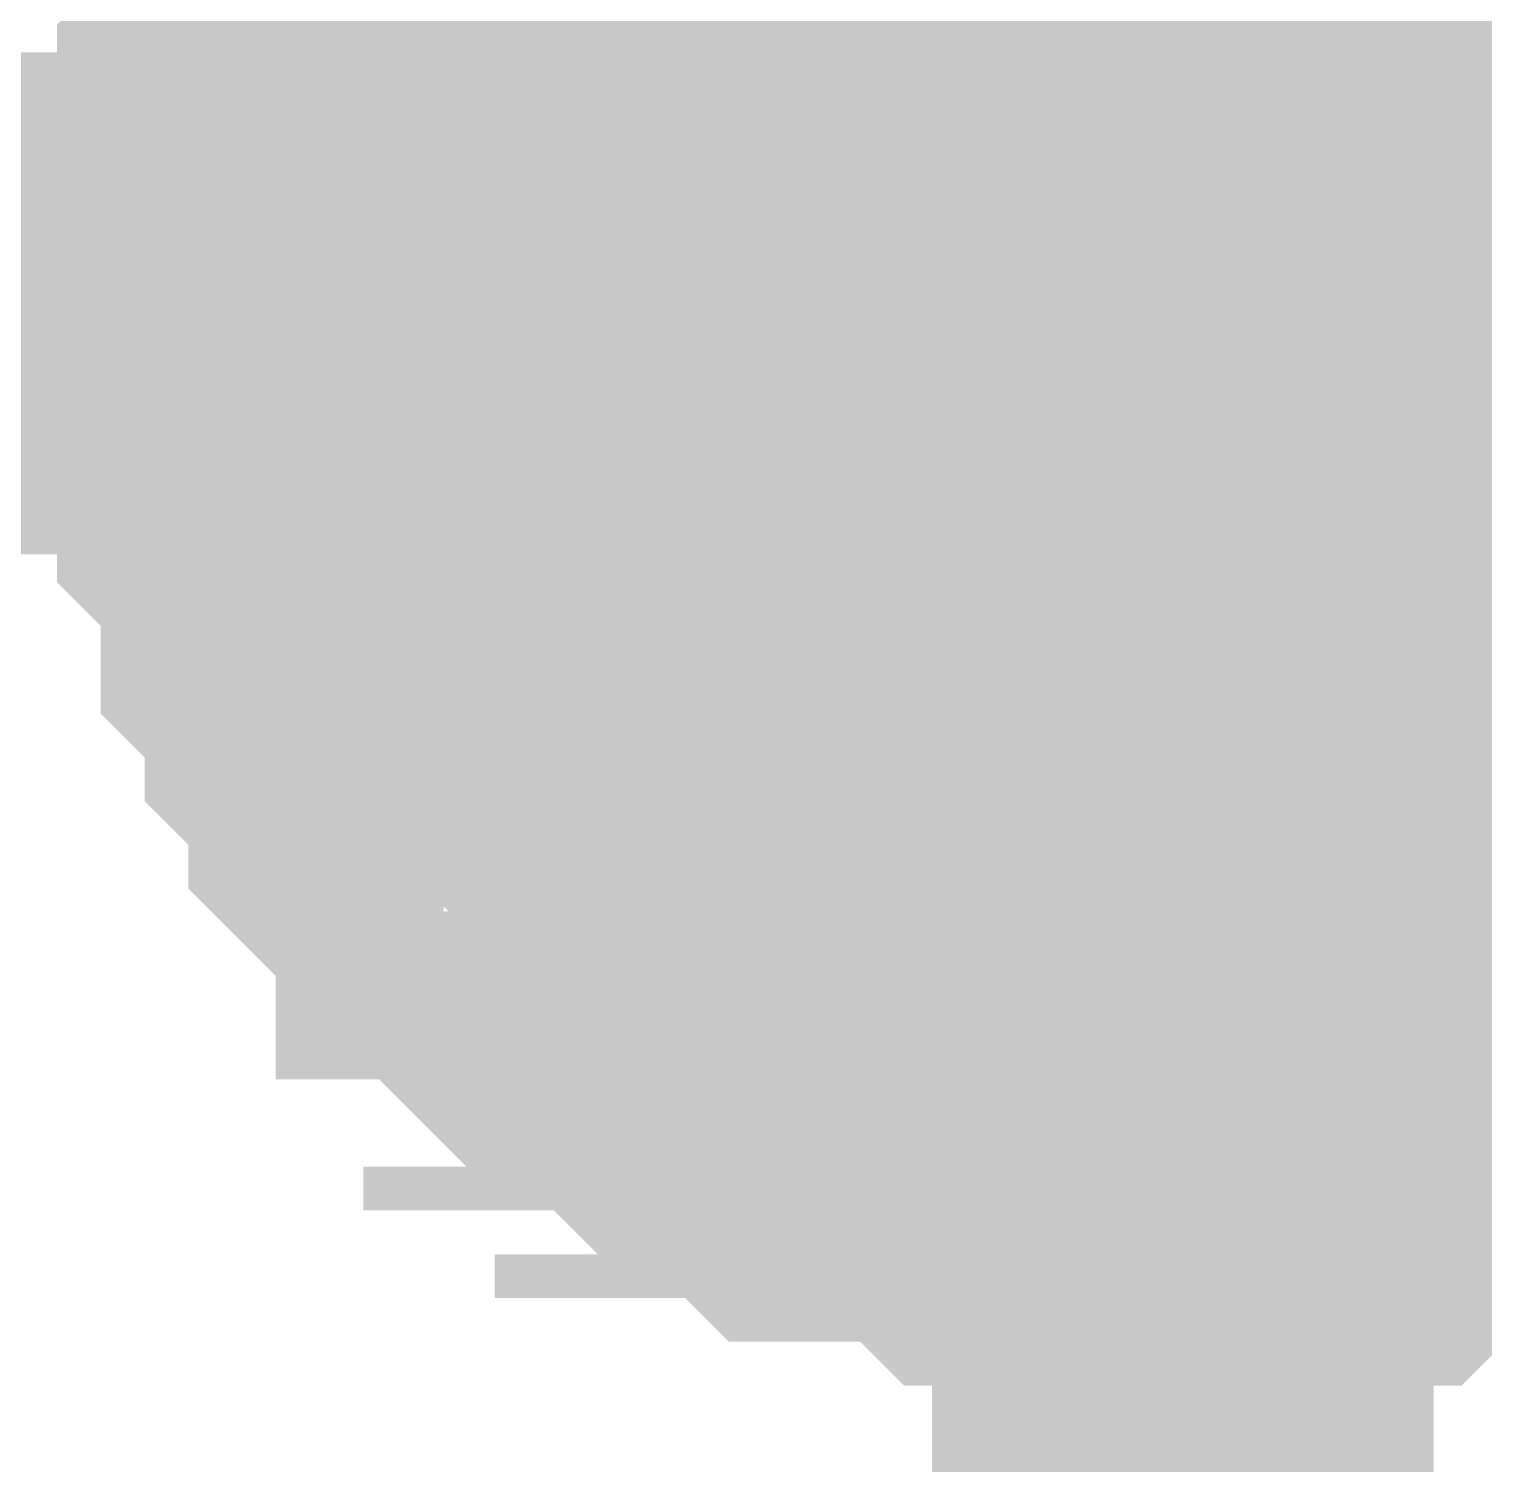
# Model space of a CAD drawing. Header units: inches. Extents: x 0 to 841, y 0 to 594.
# Drawn here: x 599.331 to 600.2, y 194.293 to 195.15 of the extents above; entities that cross this region are included whole.
import ezdxf

# ---------------------------------------------------------------- set-up
doc = ezdxf.new("R2010")
doc.units = ezdxf.units.IN
doc.layers.add('Sheet', color=255, linetype='Continuous')

msp = doc.modelspace()

# ---------------------------------------------------------------- linework, layer by layer
at = {"layer": 'Sheet'}
for points in [[(600.01995, 199.08877, 0.29972, 0.29972, 0), (600.01995, 194.98628, 0.29972, 0.29972, 0)], [(599.49733, 194.98628, 0.29972, 0.29972, 0), (599.49733, 195.01241, 0.29972, 0.29972, 0), (599.49733, 195.03854, 0.29972, 0.29972, 0), (599.49733, 195.06467, 0.29972, 0.29972, 0), (599.49733, 195.0908, 0.29972, 0.29972, 0), (599.52346, 195.11693, 0.29972, 0.29972, 0), (599.52346, 195.14306, 0.29972, 0.29972, 0), (599.52346, 195.16919, 0.29972, 0.29972, 0), (599.54959, 195.19532, 0.29972, 0.29972, 0), (599.54959, 195.22145, 0.29972, 0.29972, 0), (599.54959, 195.24758, 0.29972, 0.29972, 0), (599.57572, 195.24758, 0.29972, 0.29972, 0), (599.57572, 195.27371, 0.29972, 0.29972, 0), (599.60185, 195.29984, 0.29972, 0.29972, 0), (599.62798, 195.32597, 0.29972, 0.29972, 0)], [(599.49733, 194.98628, 0.29972, 0.29972, 0), (599.49733, 195.01241, 0.29972, 0.29972, 0), (599.49733, 195.03854, 0.29972, 0.29972, 0), (599.49733, 195.06467, 0.29972, 0.29972, 0), (599.49733, 195.0908, 0.29972, 0.29972, 0), (599.52346, 195.11693, 0.29972, 0.29972, 0), (599.52346, 195.14306, 0.29972, 0.29972, 0), (599.52346, 195.16919, 0.29972, 0.29972, 0), (599.54959, 195.19532, 0.29972, 0.29972, 0), (599.54959, 195.22145, 0.29972, 0.29972, 0), (599.54959, 195.24758, 0.29972, 0.29972, 0), (599.57572, 195.24758, 0.29972, 0.29972, 0), (599.57572, 195.27371, 0.29972, 0.29972, 0), (599.60185, 195.29984, 0.29972, 0.29972, 0), (599.62798, 195.32597, 0.29972, 0.29972, 0)], [(599.49733, 194.98628, 0.29972, 0.29972, 0), (599.49733, 195.01241, 0.29972, 0.29972, 0), (599.49733, 195.03854, 0.29972, 0.29972, 0), (599.49733, 195.06467, 0.29972, 0.29972, 0), (599.49733, 195.0908, 0.29972, 0.29972, 0), (599.52346, 195.11693, 0.29972, 0.29972, 0), (599.52346, 195.14306, 0.29972, 0.29972, 0), (599.52346, 195.16919, 0.29972, 0.29972, 0), (599.54959, 195.19532, 0.29972, 0.29972, 0), (599.54959, 195.22145, 0.29972, 0.29972, 0), (599.54959, 195.24758, 0.29972, 0.29972, 0), (599.57572, 195.24758, 0.29972, 0.29972, 0), (599.57572, 195.27371, 0.29972, 0.29972, 0), (599.60185, 195.29984, 0.29972, 0.29972, 0), (599.62798, 195.32597, 0.29972, 0.29972, 0)], [(599.49733, 194.98628, 0.29972, 0.29972, 0), (599.49733, 195.01241, 0.29972, 0.29972, 0), (599.49733, 195.03854, 0.29972, 0.29972, 0), (599.49733, 195.06467, 0.29972, 0.29972, 0), (599.49733, 195.0908, 0.29972, 0.29972, 0), (599.52346, 195.11693, 0.29972, 0.29972, 0), (599.52346, 195.14306, 0.29972, 0.29972, 0), (599.52346, 195.16919, 0.29972, 0.29972, 0), (599.54959, 195.19532, 0.29972, 0.29972, 0), (599.54959, 195.22145, 0.29972, 0.29972, 0), (599.54959, 195.24758, 0.29972, 0.29972, 0), (599.57572, 195.24758, 0.29972, 0.29972, 0), (599.57572, 195.27371, 0.29972, 0.29972, 0), (599.60185, 195.29984, 0.29972, 0.29972, 0), (599.62798, 195.32597, 0.29972, 0.29972, 0)], [(599.49733, 194.98628, 0.29972, 0.29972, 0), (599.49733, 195.01241, 0.29972, 0.29972, 0), (599.49733, 195.03854, 0.29972, 0.29972, 0), (599.49733, 195.06467, 0.29972, 0.29972, 0), (599.49733, 195.0908, 0.29972, 0.29972, 0), (599.52346, 195.11693, 0.29972, 0.29972, 0), (599.52346, 195.14306, 0.29972, 0.29972, 0), (599.52346, 195.16919, 0.29972, 0.29972, 0), (599.54959, 195.19532, 0.29972, 0.29972, 0), (599.54959, 195.22145, 0.29972, 0.29972, 0), (599.54959, 195.24758, 0.29972, 0.29972, 0), (599.57572, 195.24758, 0.29972, 0.29972, 0), (599.57572, 195.27371, 0.29972, 0.29972, 0), (599.60185, 195.29984, 0.29972, 0.29972, 0), (599.62798, 195.32597, 0.29972, 0.29972, 0)], [(599.49733, 194.98628, 0.29972, 0.29972, 0), (599.49733, 195.01241, 0.29972, 0.29972, 0), (599.49733, 195.03854, 0.29972, 0.29972, 0), (599.49733, 195.06467, 0.29972, 0.29972, 0), (599.49733, 195.0908, 0.29972, 0.29972, 0), (599.52346, 195.11693, 0.29972, 0.29972, 0), (599.52346, 195.14306, 0.29972, 0.29972, 0), (599.52346, 195.16919, 0.29972, 0.29972, 0), (599.54959, 195.19532, 0.29972, 0.29972, 0), (599.54959, 195.22145, 0.29972, 0.29972, 0), (599.54959, 195.24758, 0.29972, 0.29972, 0), (599.57572, 195.24758, 0.29972, 0.29972, 0), (599.57572, 195.27371, 0.29972, 0.29972, 0), (599.60185, 195.29984, 0.29972, 0.29972, 0), (599.62798, 195.32597, 0.29972, 0.29972, 0)], [(599.49733, 194.98628, 0.29972, 0.29972, 0), (599.49733, 195.01241, 0.29972, 0.29972, 0), (599.49733, 195.03854, 0.29972, 0.29972, 0), (599.49733, 195.06467, 0.29972, 0.29972, 0), (599.49733, 195.0908, 0.29972, 0.29972, 0), (599.52346, 195.11693, 0.29972, 0.29972, 0), (599.52346, 195.14306, 0.29972, 0.29972, 0), (599.52346, 195.16919, 0.29972, 0.29972, 0), (599.54959, 195.19532, 0.29972, 0.29972, 0), (599.54959, 195.22145, 0.29972, 0.29972, 0), (599.54959, 195.24758, 0.29972, 0.29972, 0), (599.57572, 195.24758, 0.29972, 0.29972, 0), (599.57572, 195.27371, 0.29972, 0.29972, 0), (599.60185, 195.29984, 0.29972, 0.29972, 0), (599.62798, 195.32597, 0.29972, 0.29972, 0)], [(599.49733, 194.98628, 0.09906, 0.09906, 0), (599.49733, 195.01241, 0.09906, 0.09906, 0), (599.49733, 195.03854, 0.09906, 0.09906, 0), (599.49733, 195.06467, 0.09906, 0.09906, 0), (599.49733, 195.0908, 0.09906, 0.09906, 0), (599.52346, 195.11693, 0.09906, 0.09906, 0), (599.52346, 195.14306, 0.09906, 0.09906, 0), (599.52346, 195.16919, 0.09906, 0.09906, 0), (599.54959, 195.19532, 0.09906, 0.09906, 0), (599.54959, 195.22145, 0.09906, 0.09906, 0)], [(599.49733, 194.98628, 0.09906, 0.09906, 0), (599.49733, 195.01241, 0.09906, 0.09906, 0), (599.49733, 195.03854, 0.09906, 0.09906, 0), (599.49733, 195.06467, 0.09906, 0.09906, 0), (599.49733, 195.0908, 0.09906, 0.09906, 0), (599.52346, 195.11693, 0.09906, 0.09906, 0), (599.52346, 195.14306, 0.09906, 0.09906, 0), (599.52346, 195.16919, 0.09906, 0.09906, 0), (599.54959, 195.19532, 0.09906, 0.09906, 0), (599.54959, 195.22145, 0.09906, 0.09906, 0)], [(599.49733, 194.98628, 0.09906, 0.09906, 0), (599.49733, 195.01241, 0.09906, 0.09906, 0), (599.49733, 195.03854, 0.09906, 0.09906, 0), (599.49733, 195.06467, 0.09906, 0.09906, 0), (599.49733, 195.0908, 0.09906, 0.09906, 0), (599.52346, 195.11693, 0.09906, 0.09906, 0), (599.52346, 195.14306, 0.09906, 0.09906, 0), (599.52346, 195.16919, 0.09906, 0.09906, 0), (599.54959, 195.19532, 0.09906, 0.09906, 0), (599.54959, 195.22145, 0.09906, 0.09906, 0)], [(599.49733, 194.98628, 0.09906, 0.09906, 0), (599.49733, 195.01241, 0.09906, 0.09906, 0), (599.49733, 195.03854, 0.09906, 0.09906, 0), (599.49733, 195.06467, 0.09906, 0.09906, 0), (599.49733, 195.0908, 0.09906, 0.09906, 0), (599.52346, 195.11693, 0.09906, 0.09906, 0), (599.52346, 195.14306, 0.09906, 0.09906, 0), (599.52346, 195.16919, 0.09906, 0.09906, 0), (599.54959, 195.19532, 0.09906, 0.09906, 0), (599.54959, 195.22145, 0.09906, 0.09906, 0)], [(599.49733, 194.98628, 0.09906, 0.09906, 0), (599.49733, 195.01241, 0.09906, 0.09906, 0), (599.49733, 195.03854, 0.09906, 0.09906, 0), (599.49733, 195.06467, 0.09906, 0.09906, 0), (599.49733, 195.0908, 0.09906, 0.09906, 0), (599.52346, 195.11693, 0.09906, 0.09906, 0), (599.52346, 195.14306, 0.09906, 0.09906, 0), (599.52346, 195.16919, 0.09906, 0.09906, 0), (599.54959, 195.19532, 0.09906, 0.09906, 0), (599.54959, 195.22145, 0.09906, 0.09906, 0)], [(599.49733, 194.98628, 0.09906, 0.09906, 0), (599.49733, 195.01241, 0.09906, 0.09906, 0), (599.49733, 195.03854, 0.09906, 0.09906, 0), (599.49733, 195.06467, 0.09906, 0.09906, 0), (599.49733, 195.0908, 0.09906, 0.09906, 0), (599.52346, 195.11693, 0.09906, 0.09906, 0), (599.52346, 195.14306, 0.09906, 0.09906, 0), (599.52346, 195.16919, 0.09906, 0.09906, 0), (599.54959, 195.19532, 0.09906, 0.09906, 0), (599.54959, 195.22145, 0.09906, 0.09906, 0)], [(599.49733, 194.98628, 0.09906, 0.09906, 0), (599.49733, 195.01241, 0.09906, 0.09906, 0), (599.49733, 195.03854, 0.09906, 0.09906, 0), (599.49733, 195.06467, 0.09906, 0.09906, 0), (599.49733, 195.0908, 0.09906, 0.09906, 0), (599.52346, 195.11693, 0.09906, 0.09906, 0), (599.52346, 195.14306, 0.09906, 0.09906, 0), (599.52346, 195.16919, 0.09906, 0.09906, 0), (599.54959, 195.19532, 0.09906, 0.09906, 0), (599.54959, 195.22145, 0.09906, 0.09906, 0)], [(600.01995, 194.98628, 0.29972, 0.29972, 0), (592.52035, 194.98628, 0.29972, 0.29972, 0)], [(600.01995, 194.48979, 0.29972, 0.29972, 0), (599.99382, 194.48979, 0.29972, 0.29972, 0), (599.96769, 194.48979, 0.29972, 0.29972, 0), (599.94155, 194.48979, 0.29972, 0.29972, 0), (599.91542, 194.48979, 0.29972, 0.29972, 0), (599.88929, 194.51592, 0.29972, 0.29972, 0), (599.86316, 194.51592, 0.29972, 0.29972, 0), (599.83703, 194.51592, 0.29972, 0.29972, 0), (599.8109, 194.51592, 0.29972, 0.29972, 0), (599.78477, 194.54206, 0.29972, 0.29972, 0), (599.75864, 194.54206, 0.29972, 0.29972, 0), (599.75864, 194.56819, 0.29972, 0.29972, 0), (599.73251, 194.56819, 0.29972, 0.29972, 0), (599.70638, 194.59432, 0.29972, 0.29972, 0), (599.68024, 194.59432, 0.29972, 0.29972, 0), (599.68024, 194.62045, 0.29972, 0.29972, 0), (599.65411, 194.62045, 0.29972, 0.29972, 0), (599.62798, 194.64658, 0.29972, 0.29972, 0), (599.62798, 194.67271, 0.29972, 0.29972, 0), (599.60185, 194.67271, 0.29972, 0.29972, 0), (599.57572, 194.69884, 0.29972, 0.29972, 0), (599.57572, 194.72497, 0.29972, 0.29972, 0), (599.54959, 194.7511, 0.29972, 0.29972, 0), (599.54959, 194.77723, 0.29972, 0.29972, 0), (599.54959, 194.77723, 0.29972, 0.29972, 0), (599.52346, 194.80336, 0.29972, 0.29972, 0), (599.52346, 194.82949, 0.29972, 0.29972, 0), (599.52346, 194.85562, 0.29972, 0.29972, 0), (599.49733, 194.88175, 0.29972, 0.29972, 0), (599.49733, 194.90788, 0.29972, 0.29972, 0), (599.49733, 194.93401, 0.29972, 0.29972, 0), (599.49733, 194.96014, 0.29972, 0.29972, 0), (599.49733, 194.98628, 0.29972, 0.29972, 0)], [(599.49733, 194.98628, 0.29972, 0.29972, 0), (599.49733, 194.98628, 0.29972, 0.29972, 0)], [(600.01995, 194.48979, 0.29972, 0.29972, 0), (599.99382, 194.48979, 0.29972, 0.29972, 0), (599.96769, 194.48979, 0.29972, 0.29972, 0), (599.94155, 194.48979, 0.29972, 0.29972, 0), (599.91542, 194.48979, 0.29972, 0.29972, 0), (599.88929, 194.51592, 0.29972, 0.29972, 0), (599.86316, 194.51592, 0.29972, 0.29972, 0), (599.83703, 194.51592, 0.29972, 0.29972, 0), (599.8109, 194.51592, 0.29972, 0.29972, 0), (599.78477, 194.54206, 0.29972, 0.29972, 0), (599.75864, 194.54206, 0.29972, 0.29972, 0), (599.75864, 194.56819, 0.29972, 0.29972, 0), (599.73251, 194.56819, 0.29972, 0.29972, 0), (599.70638, 194.59432, 0.29972, 0.29972, 0), (599.68024, 194.59432, 0.29972, 0.29972, 0), (599.68024, 194.62045, 0.29972, 0.29972, 0), (599.65411, 194.62045, 0.29972, 0.29972, 0), (599.62798, 194.64658, 0.29972, 0.29972, 0), (599.62798, 194.67271, 0.29972, 0.29972, 0), (599.60185, 194.67271, 0.29972, 0.29972, 0), (599.57572, 194.69884, 0.29972, 0.29972, 0), (599.57572, 194.72497, 0.29972, 0.29972, 0), (599.54959, 194.7511, 0.29972, 0.29972, 0), (599.54959, 194.77723, 0.29972, 0.29972, 0), (599.54959, 194.77723, 0.29972, 0.29972, 0), (599.52346, 194.80336, 0.29972, 0.29972, 0), (599.52346, 194.82949, 0.29972, 0.29972, 0), (599.52346, 194.85562, 0.29972, 0.29972, 0), (599.49733, 194.88175, 0.29972, 0.29972, 0), (599.49733, 194.90788, 0.29972, 0.29972, 0), (599.49733, 194.93401, 0.29972, 0.29972, 0), (599.49733, 194.96014, 0.29972, 0.29972, 0), (599.49733, 194.98628, 0.29972, 0.29972, 0)], [(599.49733, 194.98628, 0.29972, 0.29972, 0), (599.49733, 194.98628, 0.29972, 0.29972, 0)], [(600.01995, 194.48979, 0.29972, 0.29972, 0), (599.99382, 194.48979, 0.29972, 0.29972, 0), (599.96769, 194.48979, 0.29972, 0.29972, 0), (599.94155, 194.48979, 0.29972, 0.29972, 0), (599.91542, 194.48979, 0.29972, 0.29972, 0), (599.88929, 194.51592, 0.29972, 0.29972, 0), (599.86316, 194.51592, 0.29972, 0.29972, 0), (599.83703, 194.51592, 0.29972, 0.29972, 0), (599.8109, 194.51592, 0.29972, 0.29972, 0), (599.78477, 194.54206, 0.29972, 0.29972, 0), (599.75864, 194.54206, 0.29972, 0.29972, 0), (599.75864, 194.56819, 0.29972, 0.29972, 0), (599.73251, 194.56819, 0.29972, 0.29972, 0), (599.70638, 194.59432, 0.29972, 0.29972, 0), (599.68024, 194.59432, 0.29972, 0.29972, 0), (599.68024, 194.62045, 0.29972, 0.29972, 0), (599.65411, 194.62045, 0.29972, 0.29972, 0), (599.62798, 194.64658, 0.29972, 0.29972, 0), (599.62798, 194.67271, 0.29972, 0.29972, 0), (599.60185, 194.67271, 0.29972, 0.29972, 0), (599.57572, 194.69884, 0.29972, 0.29972, 0), (599.57572, 194.72497, 0.29972, 0.29972, 0), (599.54959, 194.7511, 0.29972, 0.29972, 0), (599.54959, 194.77723, 0.29972, 0.29972, 0), (599.54959, 194.77723, 0.29972, 0.29972, 0), (599.52346, 194.80336, 0.29972, 0.29972, 0), (599.52346, 194.82949, 0.29972, 0.29972, 0), (599.52346, 194.85562, 0.29972, 0.29972, 0), (599.49733, 194.88175, 0.29972, 0.29972, 0), (599.49733, 194.90788, 0.29972, 0.29972, 0), (599.49733, 194.93401, 0.29972, 0.29972, 0), (599.49733, 194.96014, 0.29972, 0.29972, 0), (599.49733, 194.98628, 0.29972, 0.29972, 0)], [(599.49733, 194.98628, 0.29972, 0.29972, 0), (599.49733, 194.98628, 0.29972, 0.29972, 0)], [(600.01995, 194.48979, 0.29972, 0.29972, 0), (599.99382, 194.48979, 0.29972, 0.29972, 0), (599.96769, 194.48979, 0.29972, 0.29972, 0), (599.94155, 194.48979, 0.29972, 0.29972, 0), (599.91542, 194.48979, 0.29972, 0.29972, 0), (599.88929, 194.51592, 0.29972, 0.29972, 0), (599.86316, 194.51592, 0.29972, 0.29972, 0), (599.83703, 194.51592, 0.29972, 0.29972, 0), (599.8109, 194.51592, 0.29972, 0.29972, 0), (599.78477, 194.54206, 0.29972, 0.29972, 0), (599.75864, 194.54206, 0.29972, 0.29972, 0), (599.75864, 194.56819, 0.29972, 0.29972, 0), (599.73251, 194.56819, 0.29972, 0.29972, 0), (599.70638, 194.59432, 0.29972, 0.29972, 0), (599.68024, 194.59432, 0.29972, 0.29972, 0), (599.68024, 194.62045, 0.29972, 0.29972, 0), (599.65411, 194.62045, 0.29972, 0.29972, 0), (599.62798, 194.64658, 0.29972, 0.29972, 0), (599.62798, 194.67271, 0.29972, 0.29972, 0), (599.60185, 194.67271, 0.29972, 0.29972, 0), (599.57572, 194.69884, 0.29972, 0.29972, 0), (599.57572, 194.72497, 0.29972, 0.29972, 0), (599.54959, 194.7511, 0.29972, 0.29972, 0), (599.54959, 194.77723, 0.29972, 0.29972, 0), (599.54959, 194.77723, 0.29972, 0.29972, 0), (599.52346, 194.80336, 0.29972, 0.29972, 0), (599.52346, 194.82949, 0.29972, 0.29972, 0), (599.52346, 194.85562, 0.29972, 0.29972, 0), (599.49733, 194.88175, 0.29972, 0.29972, 0), (599.49733, 194.90788, 0.29972, 0.29972, 0), (599.49733, 194.93401, 0.29972, 0.29972, 0), (599.49733, 194.96014, 0.29972, 0.29972, 0), (599.49733, 194.98628, 0.29972, 0.29972, 0)], [(599.49733, 194.98628, 0.29972, 0.29972, 0), (599.49733, 194.98628, 0.29972, 0.29972, 0)], [(600.01995, 194.48979, 0.29972, 0.29972, 0), (599.99382, 194.48979, 0.29972, 0.29972, 0), (599.96769, 194.48979, 0.29972, 0.29972, 0), (599.94155, 194.48979, 0.29972, 0.29972, 0), (599.91542, 194.48979, 0.29972, 0.29972, 0), (599.88929, 194.51592, 0.29972, 0.29972, 0), (599.86316, 194.51592, 0.29972, 0.29972, 0), (599.83703, 194.51592, 0.29972, 0.29972, 0), (599.8109, 194.51592, 0.29972, 0.29972, 0), (599.78477, 194.54206, 0.29972, 0.29972, 0), (599.75864, 194.54206, 0.29972, 0.29972, 0), (599.75864, 194.56819, 0.29972, 0.29972, 0), (599.73251, 194.56819, 0.29972, 0.29972, 0), (599.70638, 194.59432, 0.29972, 0.29972, 0), (599.68024, 194.59432, 0.29972, 0.29972, 0), (599.68024, 194.62045, 0.29972, 0.29972, 0), (599.65411, 194.62045, 0.29972, 0.29972, 0), (599.62798, 194.64658, 0.29972, 0.29972, 0), (599.62798, 194.67271, 0.29972, 0.29972, 0), (599.60185, 194.67271, 0.29972, 0.29972, 0), (599.57572, 194.69884, 0.29972, 0.29972, 0), (599.57572, 194.72497, 0.29972, 0.29972, 0), (599.54959, 194.7511, 0.29972, 0.29972, 0), (599.54959, 194.77723, 0.29972, 0.29972, 0), (599.54959, 194.77723, 0.29972, 0.29972, 0), (599.52346, 194.80336, 0.29972, 0.29972, 0), (599.52346, 194.82949, 0.29972, 0.29972, 0), (599.52346, 194.85562, 0.29972, 0.29972, 0), (599.49733, 194.88175, 0.29972, 0.29972, 0), (599.49733, 194.90788, 0.29972, 0.29972, 0), (599.49733, 194.93401, 0.29972, 0.29972, 0), (599.49733, 194.96014, 0.29972, 0.29972, 0), (599.49733, 194.98628, 0.29972, 0.29972, 0)], [(599.49733, 194.98628, 0.29972, 0.29972, 0), (599.49733, 194.98628, 0.29972, 0.29972, 0)], [(600.01995, 194.48979, 0.29972, 0.29972, 0), (599.99382, 194.48979, 0.29972, 0.29972, 0), (599.96769, 194.48979, 0.29972, 0.29972, 0), (599.94155, 194.48979, 0.29972, 0.29972, 0), (599.91542, 194.48979, 0.29972, 0.29972, 0), (599.88929, 194.51592, 0.29972, 0.29972, 0), (599.86316, 194.51592, 0.29972, 0.29972, 0), (599.83703, 194.51592, 0.29972, 0.29972, 0), (599.8109, 194.51592, 0.29972, 0.29972, 0), (599.78477, 194.54206, 0.29972, 0.29972, 0), (599.75864, 194.54206, 0.29972, 0.29972, 0), (599.75864, 194.56819, 0.29972, 0.29972, 0), (599.73251, 194.56819, 0.29972, 0.29972, 0), (599.70638, 194.59432, 0.29972, 0.29972, 0), (599.68024, 194.59432, 0.29972, 0.29972, 0), (599.68024, 194.62045, 0.29972, 0.29972, 0), (599.65411, 194.62045, 0.29972, 0.29972, 0), (599.62798, 194.64658, 0.29972, 0.29972, 0), (599.62798, 194.67271, 0.29972, 0.29972, 0), (599.60185, 194.67271, 0.29972, 0.29972, 0), (599.57572, 194.69884, 0.29972, 0.29972, 0), (599.57572, 194.72497, 0.29972, 0.29972, 0), (599.54959, 194.7511, 0.29972, 0.29972, 0), (599.54959, 194.77723, 0.29972, 0.29972, 0), (599.54959, 194.77723, 0.29972, 0.29972, 0), (599.52346, 194.80336, 0.29972, 0.29972, 0), (599.52346, 194.82949, 0.29972, 0.29972, 0), (599.52346, 194.85562, 0.29972, 0.29972, 0), (599.49733, 194.88175, 0.29972, 0.29972, 0), (599.49733, 194.90788, 0.29972, 0.29972, 0), (599.49733, 194.93401, 0.29972, 0.29972, 0), (599.49733, 194.96014, 0.29972, 0.29972, 0), (599.49733, 194.98628, 0.29972, 0.29972, 0)], [(599.49733, 194.98628, 0.29972, 0.29972, 0), (599.49733, 194.98628, 0.29972, 0.29972, 0)], [(600.01995, 194.48979, 0.29972, 0.29972, 0), (599.99382, 194.48979, 0.29972, 0.29972, 0), (599.96769, 194.48979, 0.29972, 0.29972, 0), (599.94155, 194.48979, 0.29972, 0.29972, 0), (599.91542, 194.48979, 0.29972, 0.29972, 0), (599.88929, 194.51592, 0.29972, 0.29972, 0), (599.86316, 194.51592, 0.29972, 0.29972, 0), (599.83703, 194.51592, 0.29972, 0.29972, 0), (599.8109, 194.51592, 0.29972, 0.29972, 0), (599.78477, 194.54206, 0.29972, 0.29972, 0), (599.75864, 194.54206, 0.29972, 0.29972, 0), (599.75864, 194.56819, 0.29972, 0.29972, 0), (599.73251, 194.56819, 0.29972, 0.29972, 0), (599.70638, 194.59432, 0.29972, 0.29972, 0), (599.68024, 194.59432, 0.29972, 0.29972, 0), (599.68024, 194.62045, 0.29972, 0.29972, 0), (599.65411, 194.62045, 0.29972, 0.29972, 0), (599.62798, 194.64658, 0.29972, 0.29972, 0), (599.62798, 194.67271, 0.29972, 0.29972, 0), (599.60185, 194.67271, 0.29972, 0.29972, 0), (599.57572, 194.69884, 0.29972, 0.29972, 0), (599.57572, 194.72497, 0.29972, 0.29972, 0), (599.54959, 194.7511, 0.29972, 0.29972, 0), (599.54959, 194.77723, 0.29972, 0.29972, 0), (599.54959, 194.77723, 0.29972, 0.29972, 0), (599.52346, 194.80336, 0.29972, 0.29972, 0), (599.52346, 194.82949, 0.29972, 0.29972, 0), (599.52346, 194.85562, 0.29972, 0.29972, 0), (599.49733, 194.88175, 0.29972, 0.29972, 0), (599.49733, 194.90788, 0.29972, 0.29972, 0), (599.49733, 194.93401, 0.29972, 0.29972, 0), (599.49733, 194.96014, 0.29972, 0.29972, 0), (599.49733, 194.98628, 0.29972, 0.29972, 0)], [(599.49733, 194.98628, 0.29972, 0.29972, 0), (599.49733, 194.98628, 0.29972, 0.29972, 0)], [(600.01995, 194.98628, 0.29972, 0.29972, 0), (600.01995, 192.45161, 0.29972, 0.29972, 0)], [(600.01995, 194.48979, 0.09906, 0.09906, 0), (599.99382, 194.48979, 0.09906, 0.09906, 0), (599.96769, 194.48979, 0.09906, 0.09906, 0), (599.94155, 194.48979, 0.09906, 0.09906, 0), (599.91542, 194.48979, 0.09906, 0.09906, 0), (599.88929, 194.51592, 0.09906, 0.09906, 0), (599.86316, 194.51592, 0.09906, 0.09906, 0), (599.83703, 194.51592, 0.09906, 0.09906, 0), (599.8109, 194.51592, 0.09906, 0.09906, 0), (599.78477, 194.54206, 0.09906, 0.09906, 0), (599.75864, 194.54206, 0.09906, 0.09906, 0), (599.75864, 194.56819, 0.09906, 0.09906, 0), (599.73251, 194.56819, 0.09906, 0.09906, 0), (599.70638, 194.59432, 0.09906, 0.09906, 0), (599.68024, 194.59432, 0.09906, 0.09906, 0), (599.68024, 194.62045, 0.09906, 0.09906, 0), (599.65411, 194.62045, 0.09906, 0.09906, 0), (599.62798, 194.64658, 0.09906, 0.09906, 0), (599.62798, 194.67271, 0.09906, 0.09906, 0), (599.60185, 194.67271, 0.09906, 0.09906, 0), (599.57572, 194.69884, 0.09906, 0.09906, 0), (599.57572, 194.72497, 0.09906, 0.09906, 0), (599.54959, 194.7511, 0.09906, 0.09906, 0), (599.54959, 194.77723, 0.09906, 0.09906, 0), (599.54959, 194.77723, 0.09906, 0.09906, 0), (599.52346, 194.80336, 0.09906, 0.09906, 0), (599.52346, 194.82949, 0.09906, 0.09906, 0), (599.52346, 194.85562, 0.09906, 0.09906, 0), (599.49733, 194.88175, 0.09906, 0.09906, 0), (599.49733, 194.90788, 0.09906, 0.09906, 0), (599.49733, 194.93401, 0.09906, 0.09906, 0), (599.49733, 194.96014, 0.09906, 0.09906, 0), (599.49733, 194.98628, 0.09906, 0.09906, 0)], [(599.49733, 194.98628, 0.09906, 0.09906, 0), (599.49733, 194.98628, 0.09906, 0.09906, 0)], [(600.01995, 194.48979, 0.09906, 0.09906, 0), (599.99382, 194.48979, 0.09906, 0.09906, 0), (599.96769, 194.48979, 0.09906, 0.09906, 0), (599.94155, 194.48979, 0.09906, 0.09906, 0), (599.91542, 194.48979, 0.09906, 0.09906, 0), (599.88929, 194.51592, 0.09906, 0.09906, 0), (599.86316, 194.51592, 0.09906, 0.09906, 0), (599.83703, 194.51592, 0.09906, 0.09906, 0), (599.8109, 194.51592, 0.09906, 0.09906, 0), (599.78477, 194.54206, 0.09906, 0.09906, 0), (599.75864, 194.54206, 0.09906, 0.09906, 0), (599.75864, 194.56819, 0.09906, 0.09906, 0), (599.73251, 194.56819, 0.09906, 0.09906, 0), (599.70638, 194.59432, 0.09906, 0.09906, 0), (599.68024, 194.59432, 0.09906, 0.09906, 0), (599.68024, 194.62045, 0.09906, 0.09906, 0), (599.65411, 194.62045, 0.09906, 0.09906, 0), (599.62798, 194.64658, 0.09906, 0.09906, 0), (599.62798, 194.67271, 0.09906, 0.09906, 0), (599.60185, 194.67271, 0.09906, 0.09906, 0), (599.57572, 194.69884, 0.09906, 0.09906, 0), (599.57572, 194.72497, 0.09906, 0.09906, 0), (599.54959, 194.7511, 0.09906, 0.09906, 0), (599.54959, 194.77723, 0.09906, 0.09906, 0), (599.54959, 194.77723, 0.09906, 0.09906, 0), (599.52346, 194.80336, 0.09906, 0.09906, 0), (599.52346, 194.82949, 0.09906, 0.09906, 0), (599.52346, 194.85562, 0.09906, 0.09906, 0), (599.49733, 194.88175, 0.09906, 0.09906, 0), (599.49733, 194.90788, 0.09906, 0.09906, 0), (599.49733, 194.93401, 0.09906, 0.09906, 0), (599.49733, 194.96014, 0.09906, 0.09906, 0), (599.49733, 194.98628, 0.09906, 0.09906, 0)], [(599.49733, 194.98628, 0.09906, 0.09906, 0), (599.49733, 194.98628, 0.09906, 0.09906, 0)], [(600.01995, 194.48979, 0.09906, 0.09906, 0), (599.99382, 194.48979, 0.09906, 0.09906, 0), (599.96769, 194.48979, 0.09906, 0.09906, 0), (599.94155, 194.48979, 0.09906, 0.09906, 0), (599.91542, 194.48979, 0.09906, 0.09906, 0), (599.88929, 194.51592, 0.09906, 0.09906, 0), (599.86316, 194.51592, 0.09906, 0.09906, 0), (599.83703, 194.51592, 0.09906, 0.09906, 0), (599.8109, 194.51592, 0.09906, 0.09906, 0), (599.78477, 194.54206, 0.09906, 0.09906, 0), (599.75864, 194.54206, 0.09906, 0.09906, 0), (599.75864, 194.56819, 0.09906, 0.09906, 0), (599.73251, 194.56819, 0.09906, 0.09906, 0), (599.70638, 194.59432, 0.09906, 0.09906, 0), (599.68024, 194.59432, 0.09906, 0.09906, 0), (599.68024, 194.62045, 0.09906, 0.09906, 0), (599.65411, 194.62045, 0.09906, 0.09906, 0), (599.62798, 194.64658, 0.09906, 0.09906, 0), (599.62798, 194.67271, 0.09906, 0.09906, 0), (599.60185, 194.67271, 0.09906, 0.09906, 0), (599.57572, 194.69884, 0.09906, 0.09906, 0), (599.57572, 194.72497, 0.09906, 0.09906, 0), (599.54959, 194.7511, 0.09906, 0.09906, 0), (599.54959, 194.77723, 0.09906, 0.09906, 0), (599.54959, 194.77723, 0.09906, 0.09906, 0), (599.52346, 194.80336, 0.09906, 0.09906, 0), (599.52346, 194.82949, 0.09906, 0.09906, 0), (599.52346, 194.85562, 0.09906, 0.09906, 0), (599.49733, 194.88175, 0.09906, 0.09906, 0), (599.49733, 194.90788, 0.09906, 0.09906, 0), (599.49733, 194.93401, 0.09906, 0.09906, 0), (599.49733, 194.96014, 0.09906, 0.09906, 0), (599.49733, 194.98628, 0.09906, 0.09906, 0)], [(599.49733, 194.98628, 0.09906, 0.09906, 0), (599.49733, 194.98628, 0.09906, 0.09906, 0)], [(600.01995, 194.48979, 0.09906, 0.09906, 0), (599.99382, 194.48979, 0.09906, 0.09906, 0), (599.96769, 194.48979, 0.09906, 0.09906, 0), (599.94155, 194.48979, 0.09906, 0.09906, 0), (599.91542, 194.48979, 0.09906, 0.09906, 0), (599.88929, 194.51592, 0.09906, 0.09906, 0), (599.86316, 194.51592, 0.09906, 0.09906, 0), (599.83703, 194.51592, 0.09906, 0.09906, 0), (599.8109, 194.51592, 0.09906, 0.09906, 0), (599.78477, 194.54206, 0.09906, 0.09906, 0), (599.75864, 194.54206, 0.09906, 0.09906, 0), (599.75864, 194.56819, 0.09906, 0.09906, 0), (599.73251, 194.56819, 0.09906, 0.09906, 0), (599.70638, 194.59432, 0.09906, 0.09906, 0), (599.68024, 194.59432, 0.09906, 0.09906, 0), (599.68024, 194.62045, 0.09906, 0.09906, 0), (599.65411, 194.62045, 0.09906, 0.09906, 0), (599.62798, 194.64658, 0.09906, 0.09906, 0), (599.62798, 194.67271, 0.09906, 0.09906, 0), (599.60185, 194.67271, 0.09906, 0.09906, 0), (599.57572, 194.69884, 0.09906, 0.09906, 0), (599.57572, 194.72497, 0.09906, 0.09906, 0), (599.54959, 194.7511, 0.09906, 0.09906, 0), (599.54959, 194.77723, 0.09906, 0.09906, 0), (599.54959, 194.77723, 0.09906, 0.09906, 0), (599.52346, 194.80336, 0.09906, 0.09906, 0), (599.52346, 194.82949, 0.09906, 0.09906, 0), (599.52346, 194.85562, 0.09906, 0.09906, 0), (599.49733, 194.88175, 0.09906, 0.09906, 0), (599.49733, 194.90788, 0.09906, 0.09906, 0), (599.49733, 194.93401, 0.09906, 0.09906, 0), (599.49733, 194.96014, 0.09906, 0.09906, 0), (599.49733, 194.98628, 0.09906, 0.09906, 0)], [(599.49733, 194.98628, 0.09906, 0.09906, 0), (599.49733, 194.98628, 0.09906, 0.09906, 0)], [(600.01995, 194.48979, 0.09906, 0.09906, 0), (599.99382, 194.48979, 0.09906, 0.09906, 0), (599.96769, 194.48979, 0.09906, 0.09906, 0), (599.94155, 194.48979, 0.09906, 0.09906, 0), (599.91542, 194.48979, 0.09906, 0.09906, 0), (599.88929, 194.51592, 0.09906, 0.09906, 0), (599.86316, 194.51592, 0.09906, 0.09906, 0), (599.83703, 194.51592, 0.09906, 0.09906, 0), (599.8109, 194.51592, 0.09906, 0.09906, 0), (599.78477, 194.54206, 0.09906, 0.09906, 0), (599.75864, 194.54206, 0.09906, 0.09906, 0), (599.75864, 194.56819, 0.09906, 0.09906, 0), (599.73251, 194.56819, 0.09906, 0.09906, 0), (599.70638, 194.59432, 0.09906, 0.09906, 0), (599.68024, 194.59432, 0.09906, 0.09906, 0), (599.68024, 194.62045, 0.09906, 0.09906, 0), (599.65411, 194.62045, 0.09906, 0.09906, 0), (599.62798, 194.64658, 0.09906, 0.09906, 0), (599.62798, 194.67271, 0.09906, 0.09906, 0), (599.60185, 194.67271, 0.09906, 0.09906, 0), (599.57572, 194.69884, 0.09906, 0.09906, 0), (599.57572, 194.72497, 0.09906, 0.09906, 0), (599.54959, 194.7511, 0.09906, 0.09906, 0), (599.54959, 194.77723, 0.09906, 0.09906, 0), (599.54959, 194.77723, 0.09906, 0.09906, 0), (599.52346, 194.80336, 0.09906, 0.09906, 0), (599.52346, 194.82949, 0.09906, 0.09906, 0), (599.52346, 194.85562, 0.09906, 0.09906, 0), (599.49733, 194.88175, 0.09906, 0.09906, 0), (599.49733, 194.90788, 0.09906, 0.09906, 0), (599.49733, 194.93401, 0.09906, 0.09906, 0), (599.49733, 194.96014, 0.09906, 0.09906, 0), (599.49733, 194.98628, 0.09906, 0.09906, 0)], [(599.49733, 194.98628, 0.09906, 0.09906, 0), (599.49733, 194.98628, 0.09906, 0.09906, 0)], [(600.01995, 194.48979, 0.09906, 0.09906, 0), (599.99382, 194.48979, 0.09906, 0.09906, 0), (599.96769, 194.48979, 0.09906, 0.09906, 0), (599.94155, 194.48979, 0.09906, 0.09906, 0), (599.91542, 194.48979, 0.09906, 0.09906, 0), (599.88929, 194.51592, 0.09906, 0.09906, 0), (599.86316, 194.51592, 0.09906, 0.09906, 0), (599.83703, 194.51592, 0.09906, 0.09906, 0), (599.8109, 194.51592, 0.09906, 0.09906, 0), (599.78477, 194.54206, 0.09906, 0.09906, 0), (599.75864, 194.54206, 0.09906, 0.09906, 0), (599.75864, 194.56819, 0.09906, 0.09906, 0), (599.73251, 194.56819, 0.09906, 0.09906, 0), (599.70638, 194.59432, 0.09906, 0.09906, 0), (599.68024, 194.59432, 0.09906, 0.09906, 0), (599.68024, 194.62045, 0.09906, 0.09906, 0), (599.65411, 194.62045, 0.09906, 0.09906, 0), (599.62798, 194.64658, 0.09906, 0.09906, 0), (599.62798, 194.67271, 0.09906, 0.09906, 0), (599.60185, 194.67271, 0.09906, 0.09906, 0), (599.57572, 194.69884, 0.09906, 0.09906, 0), (599.57572, 194.72497, 0.09906, 0.09906, 0), (599.54959, 194.7511, 0.09906, 0.09906, 0), (599.54959, 194.77723, 0.09906, 0.09906, 0), (599.54959, 194.77723, 0.09906, 0.09906, 0), (599.52346, 194.80336, 0.09906, 0.09906, 0), (599.52346, 194.82949, 0.09906, 0.09906, 0), (599.52346, 194.85562, 0.09906, 0.09906, 0), (599.49733, 194.88175, 0.09906, 0.09906, 0), (599.49733, 194.90788, 0.09906, 0.09906, 0), (599.49733, 194.93401, 0.09906, 0.09906, 0), (599.49733, 194.96014, 0.09906, 0.09906, 0), (599.49733, 194.98628, 0.09906, 0.09906, 0)], [(599.49733, 194.98628, 0.09906, 0.09906, 0), (599.49733, 194.98628, 0.09906, 0.09906, 0)], [(600.01995, 194.48979, 0.09906, 0.09906, 0), (599.99382, 194.48979, 0.09906, 0.09906, 0), (599.96769, 194.48979, 0.09906, 0.09906, 0), (599.94155, 194.48979, 0.09906, 0.09906, 0), (599.91542, 194.48979, 0.09906, 0.09906, 0), (599.88929, 194.51592, 0.09906, 0.09906, 0), (599.86316, 194.51592, 0.09906, 0.09906, 0), (599.83703, 194.51592, 0.09906, 0.09906, 0), (599.8109, 194.51592, 0.09906, 0.09906, 0), (599.78477, 194.54206, 0.09906, 0.09906, 0), (599.75864, 194.54206, 0.09906, 0.09906, 0), (599.75864, 194.56819, 0.09906, 0.09906, 0), (599.73251, 194.56819, 0.09906, 0.09906, 0), (599.70638, 194.59432, 0.09906, 0.09906, 0), (599.68024, 194.59432, 0.09906, 0.09906, 0), (599.68024, 194.62045, 0.09906, 0.09906, 0), (599.65411, 194.62045, 0.09906, 0.09906, 0), (599.62798, 194.64658, 0.09906, 0.09906, 0), (599.62798, 194.67271, 0.09906, 0.09906, 0), (599.60185, 194.67271, 0.09906, 0.09906, 0), (599.57572, 194.69884, 0.09906, 0.09906, 0), (599.57572, 194.72497, 0.09906, 0.09906, 0), (599.54959, 194.7511, 0.09906, 0.09906, 0), (599.54959, 194.77723, 0.09906, 0.09906, 0), (599.54959, 194.77723, 0.09906, 0.09906, 0), (599.52346, 194.80336, 0.09906, 0.09906, 0), (599.52346, 194.82949, 0.09906, 0.09906, 0), (599.52346, 194.85562, 0.09906, 0.09906, 0), (599.49733, 194.88175, 0.09906, 0.09906, 0), (599.49733, 194.90788, 0.09906, 0.09906, 0), (599.49733, 194.93401, 0.09906, 0.09906, 0), (599.49733, 194.96014, 0.09906, 0.09906, 0), (599.49733, 194.98628, 0.09906, 0.09906, 0)], [(599.49733, 194.98628, 0.09906, 0.09906, 0), (599.49733, 194.98628, 0.09906, 0.09906, 0)], [(600.35965, 194.62045, 0.29972, 0.29972, 0), (600.33352, 194.59432, 0.29972, 0.29972, 0), (600.30739, 194.59432, 0.29972, 0.29972, 0), (600.28126, 194.56819, 0.29972, 0.29972, 0), (600.28126, 194.56819, 0.29972, 0.29972, 0), (600.25513, 194.54206, 0.29972, 0.29972, 0), (600.229, 194.54206, 0.29972, 0.29972, 0), (600.20286, 194.51592, 0.29972, 0.29972, 0), (600.17673, 194.51592, 0.29972, 0.29972, 0), (600.1506, 194.51592, 0.29972, 0.29972, 0), (600.1506, 194.51592, 0.29972, 0.29972, 0), (600.12447, 194.48979, 0.29972, 0.29972, 0), (600.09834, 194.48979, 0.29972, 0.29972, 0), (600.07221, 194.48979, 0.29972, 0.29972, 0), (600.04608, 194.48979, 0.29972, 0.29972, 0), (600.01995, 194.48979, 0.29972, 0.29972, 0)], [(600.35965, 194.62045, 0.29972, 0.29972, 0), (600.33352, 194.59432, 0.29972, 0.29972, 0), (600.30739, 194.59432, 0.29972, 0.29972, 0), (600.28126, 194.56819, 0.29972, 0.29972, 0), (600.28126, 194.56819, 0.29972, 0.29972, 0), (600.25513, 194.54206, 0.29972, 0.29972, 0), (600.229, 194.54206, 0.29972, 0.29972, 0), (600.20286, 194.51592, 0.29972, 0.29972, 0), (600.17673, 194.51592, 0.29972, 0.29972, 0), (600.1506, 194.51592, 0.29972, 0.29972, 0), (600.1506, 194.51592, 0.29972, 0.29972, 0), (600.12447, 194.48979, 0.29972, 0.29972, 0), (600.09834, 194.48979, 0.29972, 0.29972, 0), (600.07221, 194.48979, 0.29972, 0.29972, 0), (600.04608, 194.48979, 0.29972, 0.29972, 0), (600.01995, 194.48979, 0.29972, 0.29972, 0)], [(600.35965, 194.62045, 0.29972, 0.29972, 0), (600.33352, 194.59432, 0.29972, 0.29972, 0), (600.30739, 194.59432, 0.29972, 0.29972, 0), (600.28126, 194.56819, 0.29972, 0.29972, 0), (600.28126, 194.56819, 0.29972, 0.29972, 0), (600.25513, 194.54206, 0.29972, 0.29972, 0), (600.229, 194.54206, 0.29972, 0.29972, 0), (600.20286, 194.51592, 0.29972, 0.29972, 0), (600.17673, 194.51592, 0.29972, 0.29972, 0), (600.1506, 194.51592, 0.29972, 0.29972, 0), (600.1506, 194.51592, 0.29972, 0.29972, 0), (600.12447, 194.48979, 0.29972, 0.29972, 0), (600.09834, 194.48979, 0.29972, 0.29972, 0), (600.07221, 194.48979, 0.29972, 0.29972, 0), (600.04608, 194.48979, 0.29972, 0.29972, 0), (600.01995, 194.48979, 0.29972, 0.29972, 0)], [(600.35965, 194.62045, 0.29972, 0.29972, 0), (600.33352, 194.59432, 0.29972, 0.29972, 0), (600.30739, 194.59432, 0.29972, 0.29972, 0), (600.28126, 194.56819, 0.29972, 0.29972, 0), (600.28126, 194.56819, 0.29972, 0.29972, 0), (600.25513, 194.54206, 0.29972, 0.29972, 0), (600.229, 194.54206, 0.29972, 0.29972, 0), (600.20286, 194.51592, 0.29972, 0.29972, 0), (600.17673, 194.51592, 0.29972, 0.29972, 0), (600.1506, 194.51592, 0.29972, 0.29972, 0), (600.1506, 194.51592, 0.29972, 0.29972, 0), (600.12447, 194.48979, 0.29972, 0.29972, 0), (600.09834, 194.48979, 0.29972, 0.29972, 0), (600.07221, 194.48979, 0.29972, 0.29972, 0), (600.04608, 194.48979, 0.29972, 0.29972, 0), (600.01995, 194.48979, 0.29972, 0.29972, 0)], [(600.35965, 194.62045, 0.29972, 0.29972, 0), (600.33352, 194.59432, 0.29972, 0.29972, 0), (600.30739, 194.59432, 0.29972, 0.29972, 0), (600.28126, 194.56819, 0.29972, 0.29972, 0), (600.28126, 194.56819, 0.29972, 0.29972, 0), (600.25513, 194.54206, 0.29972, 0.29972, 0), (600.229, 194.54206, 0.29972, 0.29972, 0), (600.20286, 194.51592, 0.29972, 0.29972, 0), (600.17673, 194.51592, 0.29972, 0.29972, 0), (600.1506, 194.51592, 0.29972, 0.29972, 0), (600.1506, 194.51592, 0.29972, 0.29972, 0), (600.12447, 194.48979, 0.29972, 0.29972, 0), (600.09834, 194.48979, 0.29972, 0.29972, 0), (600.07221, 194.48979, 0.29972, 0.29972, 0), (600.04608, 194.48979, 0.29972, 0.29972, 0), (600.01995, 194.48979, 0.29972, 0.29972, 0)], [(600.35965, 194.62045, 0.29972, 0.29972, 0), (600.33352, 194.59432, 0.29972, 0.29972, 0), (600.30739, 194.59432, 0.29972, 0.29972, 0), (600.28126, 194.56819, 0.29972, 0.29972, 0), (600.28126, 194.56819, 0.29972, 0.29972, 0), (600.25513, 194.54206, 0.29972, 0.29972, 0), (600.229, 194.54206, 0.29972, 0.29972, 0), (600.20286, 194.51592, 0.29972, 0.29972, 0), (600.17673, 194.51592, 0.29972, 0.29972, 0), (600.1506, 194.51592, 0.29972, 0.29972, 0), (600.1506, 194.51592, 0.29972, 0.29972, 0), (600.12447, 194.48979, 0.29972, 0.29972, 0), (600.09834, 194.48979, 0.29972, 0.29972, 0), (600.07221, 194.48979, 0.29972, 0.29972, 0), (600.04608, 194.48979, 0.29972, 0.29972, 0), (600.01995, 194.48979, 0.29972, 0.29972, 0)], [(600.35965, 194.62045, 0.29972, 0.29972, 0), (600.33352, 194.59432, 0.29972, 0.29972, 0), (600.30739, 194.59432, 0.29972, 0.29972, 0), (600.28126, 194.56819, 0.29972, 0.29972, 0), (600.28126, 194.56819, 0.29972, 0.29972, 0), (600.25513, 194.54206, 0.29972, 0.29972, 0), (600.229, 194.54206, 0.29972, 0.29972, 0), (600.20286, 194.51592, 0.29972, 0.29972, 0), (600.17673, 194.51592, 0.29972, 0.29972, 0), (600.1506, 194.51592, 0.29972, 0.29972, 0), (600.1506, 194.51592, 0.29972, 0.29972, 0), (600.12447, 194.48979, 0.29972, 0.29972, 0), (600.09834, 194.48979, 0.29972, 0.29972, 0), (600.07221, 194.48979, 0.29972, 0.29972, 0), (600.04608, 194.48979, 0.29972, 0.29972, 0), (600.01995, 194.48979, 0.29972, 0.29972, 0)], [(600.25513, 194.54206, 0.09906, 0.09906, 0), (600.229, 194.54206, 0.09906, 0.09906, 0), (600.20286, 194.51592, 0.09906, 0.09906, 0), (600.17673, 194.51592, 0.09906, 0.09906, 0), (600.1506, 194.51592, 0.09906, 0.09906, 0), (600.1506, 194.51592, 0.09906, 0.09906, 0), (600.12447, 194.48979, 0.09906, 0.09906, 0), (600.09834, 194.48979, 0.09906, 0.09906, 0), (600.07221, 194.48979, 0.09906, 0.09906, 0), (600.04608, 194.48979, 0.09906, 0.09906, 0), (600.01995, 194.48979, 0.09906, 0.09906, 0)], [(600.25513, 194.54206, 0.09906, 0.09906, 0), (600.229, 194.54206, 0.09906, 0.09906, 0), (600.20286, 194.51592, 0.09906, 0.09906, 0), (600.17673, 194.51592, 0.09906, 0.09906, 0), (600.1506, 194.51592, 0.09906, 0.09906, 0), (600.1506, 194.51592, 0.09906, 0.09906, 0), (600.12447, 194.48979, 0.09906, 0.09906, 0), (600.09834, 194.48979, 0.09906, 0.09906, 0), (600.07221, 194.48979, 0.09906, 0.09906, 0), (600.04608, 194.48979, 0.09906, 0.09906, 0), (600.01995, 194.48979, 0.09906, 0.09906, 0)], [(600.25513, 194.54206, 0.09906, 0.09906, 0), (600.229, 194.54206, 0.09906, 0.09906, 0), (600.20286, 194.51592, 0.09906, 0.09906, 0), (600.17673, 194.51592, 0.09906, 0.09906, 0), (600.1506, 194.51592, 0.09906, 0.09906, 0), (600.1506, 194.51592, 0.09906, 0.09906, 0), (600.12447, 194.48979, 0.09906, 0.09906, 0), (600.09834, 194.48979, 0.09906, 0.09906, 0), (600.07221, 194.48979, 0.09906, 0.09906, 0), (600.04608, 194.48979, 0.09906, 0.09906, 0), (600.01995, 194.48979, 0.09906, 0.09906, 0)], [(600.25513, 194.54206, 0.09906, 0.09906, 0), (600.229, 194.54206, 0.09906, 0.09906, 0), (600.20286, 194.51592, 0.09906, 0.09906, 0), (600.17673, 194.51592, 0.09906, 0.09906, 0), (600.1506, 194.51592, 0.09906, 0.09906, 0), (600.1506, 194.51592, 0.09906, 0.09906, 0), (600.12447, 194.48979, 0.09906, 0.09906, 0), (600.09834, 194.48979, 0.09906, 0.09906, 0), (600.07221, 194.48979, 0.09906, 0.09906, 0), (600.04608, 194.48979, 0.09906, 0.09906, 0), (600.01995, 194.48979, 0.09906, 0.09906, 0)], [(600.25513, 194.54206, 0.09906, 0.09906, 0), (600.229, 194.54206, 0.09906, 0.09906, 0), (600.20286, 194.51592, 0.09906, 0.09906, 0), (600.17673, 194.51592, 0.09906, 0.09906, 0), (600.1506, 194.51592, 0.09906, 0.09906, 0), (600.1506, 194.51592, 0.09906, 0.09906, 0), (600.12447, 194.48979, 0.09906, 0.09906, 0), (600.09834, 194.48979, 0.09906, 0.09906, 0), (600.07221, 194.48979, 0.09906, 0.09906, 0), (600.04608, 194.48979, 0.09906, 0.09906, 0), (600.01995, 194.48979, 0.09906, 0.09906, 0)], [(600.25513, 194.54206, 0.09906, 0.09906, 0), (600.229, 194.54206, 0.09906, 0.09906, 0), (600.20286, 194.51592, 0.09906, 0.09906, 0), (600.17673, 194.51592, 0.09906, 0.09906, 0), (600.1506, 194.51592, 0.09906, 0.09906, 0), (600.1506, 194.51592, 0.09906, 0.09906, 0), (600.12447, 194.48979, 0.09906, 0.09906, 0), (600.09834, 194.48979, 0.09906, 0.09906, 0), (600.07221, 194.48979, 0.09906, 0.09906, 0), (600.04608, 194.48979, 0.09906, 0.09906, 0), (600.01995, 194.48979, 0.09906, 0.09906, 0)], [(600.25513, 194.54206, 0.09906, 0.09906, 0), (600.229, 194.54206, 0.09906, 0.09906, 0), (600.20286, 194.51592, 0.09906, 0.09906, 0), (600.17673, 194.51592, 0.09906, 0.09906, 0), (600.1506, 194.51592, 0.09906, 0.09906, 0), (600.1506, 194.51592, 0.09906, 0.09906, 0), (600.12447, 194.48979, 0.09906, 0.09906, 0), (600.09834, 194.48979, 0.09906, 0.09906, 0), (600.07221, 194.48979, 0.09906, 0.09906, 0), (600.04608, 194.48979, 0.09906, 0.09906, 0), (600.01995, 194.48979, 0.09906, 0.09906, 0)]]:
    msp.add_lwpolyline(points, format="xyseb", dxfattribs=at)
msp.add_lwpolyline([(599.74602, 195.00001, 0.508, 0.508, 1), (600.25402, 195.00001, 0.508, 0.508, 1)], format="xyseb", close=True, dxfattribs=at)

doc.saveas('drawing.dxf')
